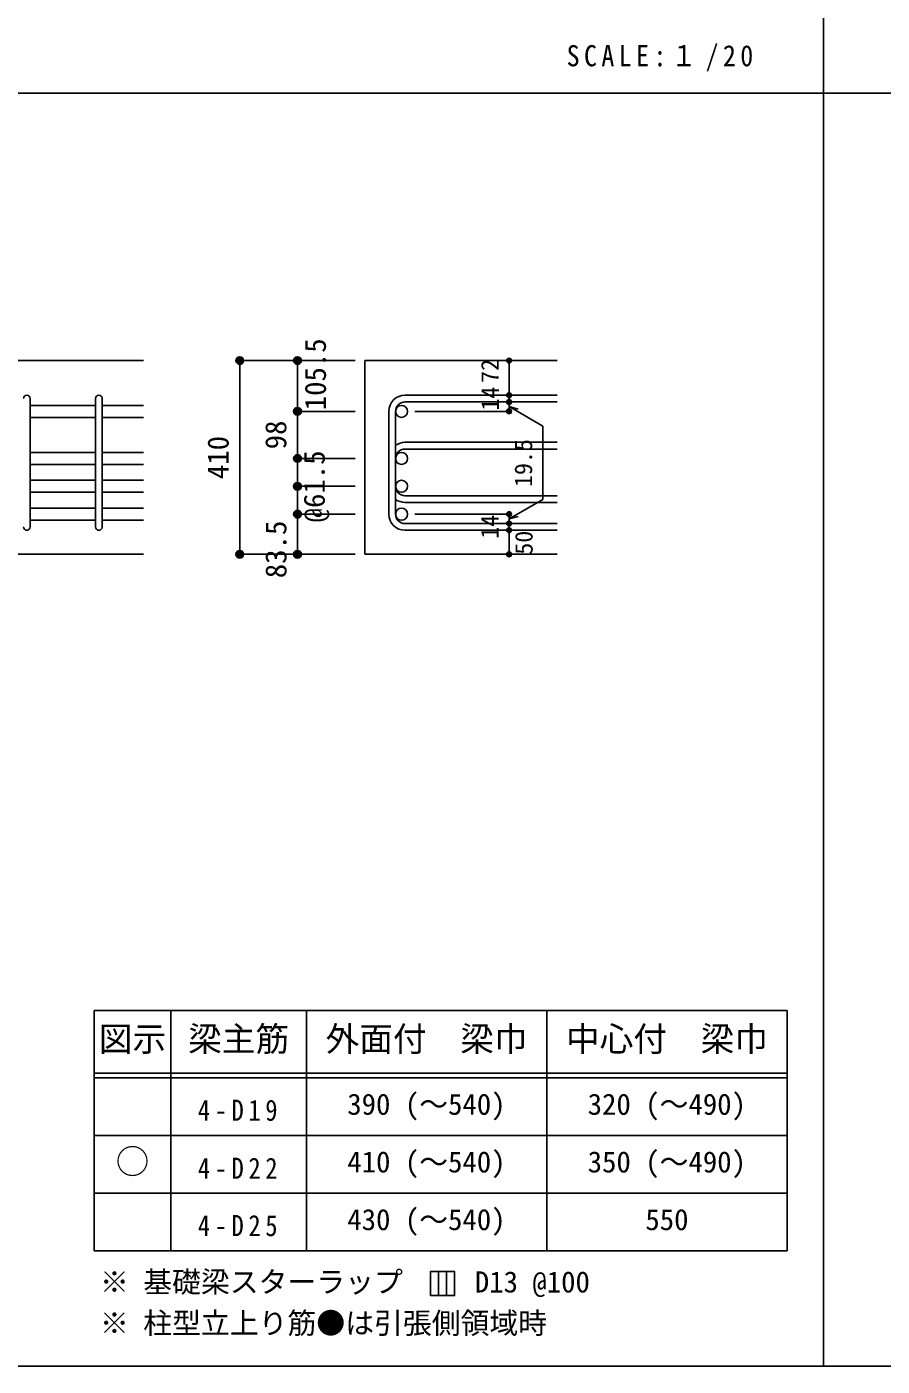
# Model space of a CAD drawing. Units: millimetres at full size, sheet at 1:20; details may follow other scales. Extents: x -3982 to 3969, y -2797 to 2801.
# Drawn here: x -2407 to -628, y -2797 to -10 of the extents above; entities that cross this region are included whole.
import ezdxf
from ezdxf.enums import TextEntityAlignment as Align

# ---------------------------------------------------------------- set-up
doc = ezdxf.new("R2010")
doc.units = ezdxf.units.MM
doc.header["$LTSCALE"] = 20
doc.header["$PDMODE"] = 32
doc.header["$PDSIZE"] = 10
for name, color, linetype in [('6-1_躯体線', 2, 'Continuous'), ('6-5_梁主筋', 7, 'Continuous'), ('6-6_S.T.P.', 7, 'Continuous'), ('6-7_文字', 7, 'Continuous'), ('6-D_寸法', 4, 'Continuous'), ('6-E_枠', 7, 'Continuous'), ('F-0_枠', 6, 'Continuous')]:
    doc.layers.add(name, color=color, linetype=linetype)
doc.styles.add('ＭＳ ゴシック', font='')
doc.styles.get('ＭＳ ゴシック').set_extended_font_data('MS Gothic')

msp = doc.modelspace()

# ---------------------------------------------------------------- linework, layer by layer
at = {"layer": '6-1_躯体線'}
for p, q in [((-2163.87, -704.67), (-3163.87, -704.67)), ((-1303.87, -704.67), (-1703.87, -704.67)), ((-1703.87, -704.67), (-1703.87, -1107.67)), ((-2163.87, -1107.67), (-2563.87, -1107.67)), ((-1303.87, -1107.67), (-1703.87, -1107.67))]:
    msp.add_line(p, q, dxfattribs=at)
at = {"layer": '6-5_梁主筋'}
for p, q in [((-2263.87, -797.72), (-2399.87, -797.72)), ((-2163.87, -797.72), (-2249.87, -797.72)), ((-2263.87, -822.72), (-2399.87, -822.72)), ((-2163.87, -822.72), (-2249.87, -822.72)), ((-2263.87, -895.67), (-2399.87, -895.67)), ((-2163.87, -895.67), (-2249.87, -895.67)), ((-2263.87, -920.67), (-2399.87, -920.67)), ((-2163.87, -920.67), (-2249.87, -920.67)), ((-2263.87, -953.67), (-2399.87, -953.67)), ((-2163.87, -953.67), (-2249.87, -953.67)), ((-2263.87, -978.67), (-2399.87, -978.67)), ((-2163.87, -978.67), (-2249.87, -978.67)), ((-2263.87, -1011.67), (-2399.87, -1011.67)), ((-2163.87, -1011.67), (-2249.87, -1011.67)), ((-2263.87, -1036.67), (-2399.87, -1036.67)), ((-2163.87, -1036.67), (-2249.87, -1036.67))]:
    msp.add_line(p, q, dxfattribs=at)
at = {"layer": '6-5_梁主筋', "color": 3}
for centre in [(-1627.37, -810.22), (-1627.37, -908.17), (-1627.37, -966.17), (-1627.37, -1024.17)]:
    msp.add_circle(centre, 12.5, dxfattribs=at)
at = {"layer": '6-6_S.T.P.'}
for p, q in [((-1303.87, -776.72), (-1620.37, -776.72)), ((-2399.87, -1050.67), (-2399.87, -784.11)), ((-2263.87, -1050.67), (-2263.87, -784.11)), ((-2249.87, -1050.67), (-2249.87, -784.11)), ((-1303.87, -790.72), (-1620.37, -790.72)), ((-1653.87, -810.22), (-1653.87, -1024.17)), ((-1639.87, -810.22), (-1639.87, -1024.17)), ((-1303.87, -874.67), (-1620.37, -874.67)), ((-1303.87, -888.67), (-1620.37, -888.67)), ((-1303.87, -985.67), (-1620.37, -985.67)), ((-1303.87, -999.67), (-1620.37, -999.67)), ((-1303.87, -1043.67), (-1620.37, -1043.67)), ((-1303.87, -1057.67), (-1620.37, -1057.67))]:
    msp.add_line(p, q, dxfattribs=at)
for centre, radius, start, end in [((-2406.87, -783.72), 7, 0, 180), ((-2256.87, -783.72), 7, 0, 180), ((-1620.37, -810.22), 33.5, 90, 180), ((-1620.37, -810.22), 19.5, 90, 180), ((-1620.37, -908.17), 33.5, 90, 125.59765), ((-1620.37, -908.17), 19.5, 90, 180), ((-1620.37, -966.17), 19.5, 180, 270), ((-1620.37, -966.17), 33.5, 234.40235, 270), ((-1620.37, -1024.17), 33.5, 180, 270), ((-1620.37, -1024.17), 19.5, 180, 270), ((-2406.87, -1050.67), 7, 180, 0), ((-2256.87, -1050.67), 7, 180, 0)]:
    msp.add_arc(centre, radius, start, end, dxfattribs=at)
at = {"layer": '6-7_文字'}
for p, q in [((-1550.55, -2600.01), (-1550.55, -2650.01)), ((-1533.89, -2600.01), (-1533.89, -2650.01))]:
    msp.add_line(p, q, dxfattribs=at)
msp.add_lwpolyline([(-1567.22, -2650.01), (-1517.22, -2650.01), (-1517.22, -2600.01), (-1567.22, -2600.01)], close=True, dxfattribs=at)
at = {"layer": '6-D_寸法'}
for p, q in [((-1963.87, -704.67), (-1843.87, -704.67)), ((-1963.87, -704.67), (-1843.87, -704.67)), ((-1963.87, -704.67), (-1843.87, -704.67)), ((-1963.87, -704.67), (-1963.87, -1107.67)), ((-1963.87, -704.67), (-1963.87, -1107.67)), ((-1963.87, -704.67), (-1963.87, -1107.67)), ((-1843.87, -704.67), (-1723.87, -704.67)), ((-1843.87, -810.22), (-1843.87, -704.67)), ((-1403.87, -776.72), (-1403.87, -704.67)), ((-1403.87, -790.72), (-1403.87, -776.72)), ((-1403.87, -790.72), (-1403.87, -810.22)), ((-1403.87, -800.47), (-1333.81, -840.92)), ((-1403.87, -800.47), (-1384.55, -805.65)), ((-1843.87, -810.22), (-1723.87, -810.22)), ((-1843.87, -908.17), (-1843.87, -810.22)), ((-1403.87, -810.22), (-1599.95, -810.22)), ((-1333.81, -840.92), (-1333.81, -993.47)), ((-1843.87, -908.17), (-1723.87, -908.17)), ((-1843.87, -1024.17), (-1843.87, -908.17)), ((-1843.87, -966.17), (-1723.87, -966.17)), ((-1403.87, -1033.92), (-1333.81, -993.47)), ((-1843.87, -1024.17), (-1723.87, -1024.17)), ((-1843.87, -1024.17), (-1843.87, -1107.67)), ((-1403.87, -1024.17), (-1599.95, -1024.17)), ((-1403.87, -1043.67), (-1403.87, -1024.17)), ((-1403.87, -1033.92), (-1384.55, -1028.75)), ((-1403.87, -1057.67), (-1403.87, -1043.67)), ((-1403.87, -1107.67), (-1403.87, -1057.67)), ((-1963.87, -1107.67), (-1843.87, -1107.67)), ((-1843.87, -1107.67), (-1723.87, -1107.67))]:
    msp.add_line(p, q, dxfattribs=at)
for centre, radius in [((-1963.87, -704.67), 8), ((-1963.87, -704.67), 7.2), ((-1963.87, -704.67), 6.4), ((-1963.87, -704.67), 5.6), ((-1963.87, -704.67), 4.8), ((-1963.87, -704.67), 4), ((-1963.87, -704.67), 3.2), ((-1963.87, -704.67), 2.4), ((-1963.87, -704.67), 1.6), ((-1963.87, -704.67), 0.8), ((-1843.87, -704.67), 8), ((-1843.87, -704.67), 7.2), ((-1843.87, -704.67), 6.4), ((-1843.87, -704.67), 5.6), ((-1843.87, -704.67), 4.8), ((-1843.87, -704.67), 4), ((-1843.87, -704.67), 3.2), ((-1843.87, -704.67), 2.4), ((-1843.87, -704.67), 1.6), ((-1843.87, -704.67), 0.8), ((-1403.87, -704.67), 4), ((-1403.87, -704.67), 3.6), ((-1403.87, -704.67), 3.2), ((-1403.87, -704.67), 2.8), ((-1403.87, -704.67), 2.4), ((-1403.87, -704.67), 2), ((-1403.87, -704.67), 1.6), ((-1403.87, -704.67), 1.2), ((-1403.87, -704.67), 0.8), ((-1403.87, -704.67), 0.4), ((-1403.87, -776.72), 4), ((-1403.87, -776.72), 3.6), ((-1403.87, -776.72), 3.2), ((-1403.87, -776.72), 2.8), ((-1403.87, -776.72), 2.4), ((-1403.87, -776.72), 2), ((-1403.87, -776.72), 1.6), ((-1403.87, -776.72), 1.2), ((-1403.87, -776.72), 0.8), ((-1403.87, -776.72), 0.4), ((-1843.87, -810.22), 8), ((-1843.87, -810.22), 7.2), ((-1843.87, -810.22), 6.4), ((-1843.87, -810.22), 5.6), ((-1843.87, -810.22), 4.8), ((-1843.87, -810.22), 4), ((-1843.87, -810.22), 3.2), ((-1843.87, -810.22), 2.4), ((-1403.87, -790.72), 4), ((-1403.87, -810.22), 4), ((-1403.87, -790.72), 3.6), ((-1403.87, -810.22), 3.6), ((-1403.87, -790.72), 3.2), ((-1403.87, -810.22), 3.2), ((-1403.87, -790.72), 2.8), ((-1403.87, -810.22), 2.8), ((-1403.87, -790.72), 2.4), ((-1403.87, -810.22), 2.4), ((-1403.87, -790.72), 2), ((-1403.87, -790.72), 1.6), ((-1403.87, -790.72), 1.2), ((-1403.87, -790.72), 0.8), ((-1403.87, -790.72), 0.4), ((-1843.87, -810.22), 1.6), ((-1843.87, -810.22), 0.8), ((-1403.87, -810.22), 2), ((-1403.87, -810.22), 1.6), ((-1403.87, -810.22), 1.2), ((-1403.87, -810.22), 0.8), ((-1403.87, -810.22), 0.4), ((-1843.87, -908.17), 8), ((-1843.87, -908.17), 7.2), ((-1843.87, -908.17), 6.4), ((-1843.87, -908.17), 5.6), ((-1843.87, -908.17), 4.8), ((-1843.87, -908.17), 4), ((-1843.87, -908.17), 3.2), ((-1843.87, -908.17), 2.4), ((-1843.87, -908.17), 1.6), ((-1843.87, -908.17), 0.8), ((-1843.87, -966.17), 8), ((-1843.87, -966.17), 7.2), ((-1843.87, -966.17), 6.4), ((-1843.87, -966.17), 5.6), ((-1843.87, -966.17), 4.8), ((-1843.87, -966.17), 4), ((-1843.87, -966.17), 3.2), ((-1843.87, -966.17), 2.4), ((-1843.87, -966.17), 1.6), ((-1843.87, -966.17), 0.8), ((-1843.87, -1024.17), 8), ((-1843.87, -1024.17), 7.2), ((-1843.87, -1024.17), 6.4), ((-1843.87, -1024.17), 5.6), ((-1843.87, -1024.17), 4.8), ((-1843.87, -1024.17), 4), ((-1843.87, -1024.17), 3.2), ((-1843.87, -1024.17), 2.4), ((-1843.87, -1024.17), 1.6), ((-1843.87, -1024.17), 0.8), ((-1403.87, -1024.17), 4), ((-1403.87, -1024.17), 3.6), ((-1403.87, -1024.17), 3.2), ((-1403.87, -1024.17), 2.8), ((-1403.87, -1024.17), 2.4), ((-1403.87, -1024.17), 2), ((-1403.87, -1024.17), 1.6), ((-1403.87, -1024.17), 1.2), ((-1403.87, -1024.17), 0.8), ((-1403.87, -1024.17), 0.4), ((-1403.87, -1043.67), 4), ((-1403.87, -1057.67), 4), ((-1403.87, -1043.67), 3.6), ((-1403.87, -1057.67), 3.6), ((-1403.87, -1043.67), 3.2), ((-1403.87, -1057.67), 3.2), ((-1403.87, -1043.67), 2.8), ((-1403.87, -1057.67), 2.8), ((-1403.87, -1043.67), 2.4), ((-1403.87, -1057.67), 2.4), ((-1403.87, -1043.67), 2), ((-1403.87, -1057.67), 2), ((-1403.87, -1043.67), 1.6), ((-1403.87, -1057.67), 1.6), ((-1403.87, -1043.67), 1.2), ((-1403.87, -1057.67), 1.2), ((-1403.87, -1043.67), 0.8), ((-1403.87, -1057.67), 0.8), ((-1403.87, -1043.67), 0.4), ((-1403.87, -1057.67), 0.4), ((-1963.87, -1107.67), 8), ((-1963.87, -1107.67), 7.2), ((-1963.87, -1107.67), 6.4), ((-1963.87, -1107.67), 5.6), ((-1963.87, -1107.67), 4.8), ((-1963.87, -1107.67), 4), ((-1963.87, -1107.67), 3.2), ((-1963.87, -1107.67), 2.4), ((-1963.87, -1107.67), 1.6), ((-1963.87, -1107.67), 0.8), ((-1843.87, -1107.67), 8), ((-1843.87, -1107.67), 7.2), ((-1843.87, -1107.67), 6.4), ((-1843.87, -1107.67), 5.6), ((-1843.87, -1107.67), 4.8), ((-1843.87, -1107.67), 4), ((-1843.87, -1107.67), 3.2), ((-1843.87, -1107.67), 2.4), ((-1843.87, -1107.67), 1.6), ((-1843.87, -1107.67), 0.8), ((-1403.87, -1107.67), 4), ((-1403.87, -1107.67), 3.6), ((-1403.87, -1107.67), 3.2), ((-1403.87, -1107.67), 2.8), ((-1403.87, -1107.67), 2.4), ((-1403.87, -1107.67), 2), ((-1403.87, -1107.67), 1.6), ((-1403.87, -1107.67), 1.2), ((-1403.87, -1107.67), 0.8), ((-1403.87, -1107.67), 0.4)]:
    msp.add_circle(centre, radius, dxfattribs=at)
at = {"layer": '6-D_寸法', "color": 7}
for p in [(-1963.87, -704.67), (-1963.87, -704.67), (-1843.87, -704.67), (-1843.87, -704.67), (-1403.87, -704.67), (-1403.87, -776.72), (-1843.87, -810.22), (-1843.87, -810.22), (-1403.87, -790.72), (-1403.87, -810.22), (-1843.87, -908.17), (-1843.87, -908.17), (-1843.87, -966.17), (-1843.87, -966.17), (-1843.87, -1024.17), (-1843.87, -1024.17), (-1403.87, -1024.17), (-1403.87, -1024.17), (-1403.87, -1043.67), (-1403.87, -1057.67), (-1963.87, -1107.67), (-1963.87, -1107.67), (-1843.87, -1107.67), (-1843.87, -1107.67), (-1403.87, -1107.67)]:
    msp.add_point(p, dxfattribs=at)
at = {"layer": '6-E_枠', "color": 3}
for p, q in [((-2267.02, -2056.95), (-2267.02, -2556.95)), ((-2267.02, -2056.95), (-825.33, -2056.95)), ((-825.33, -2056.95), (-825.33, -2556.95)), ((-2267.02, -2556.95), (-825.33, -2556.95))]:
    msp.add_line(p, q, dxfattribs=at)
at = {"layer": '6-E_枠'}
for p, q in [((-2107.02, -2056.95), (-2107.02, -2556.95)), ((-1825.33, -2056.95), (-1825.33, -2556.95)), ((-1325.33, -2056.95), (-1325.33, -2556.95)), ((-2267.02, -2186.95), (-825.33, -2186.95)), ((-2267.02, -2196.95), (-825.33, -2196.95)), ((-2267.02, -2316.95), (-825.33, -2316.95)), ((-2267.02, -2436.95), (-825.33, -2436.95))]:
    msp.add_line(p, q, dxfattribs=at)
at = {"layer": 'F-0_枠', "color": 2}
for p, q in [((-749.76, 2800.77), (-749.76, -2796.83)), ((-3981.92, -148.03), (2482.4, -148.03))]:
    msp.add_line(p, q, dxfattribs=at)
at = {"layer": 'F-0_枠'}
msp.add_line((3969.4, -2796.83), (-3981.92, -2796.83), dxfattribs=at)

# ---------------------------------------------------------------- texts
at = {"layer": '6-7_文字', "color": 2, "style": 'ＭＳ ゴシック'}
for s, p in [('図示', (-2257.02, -2156.95)), ('梁主筋', (-2071.17, -2156.95)), ('外面付\u3000梁巾', (-1785.33, -2156.95)), ('中心付\u3000梁巾', (-1285.33, -2156.95)), ('○', (-2222.02, -2411.95))]:
    msp.add_text(s, height=51.32, dxfattribs=at).set_placement(p, align=Align.BOTTOM_LEFT)
at = {"layer": '6-7_文字', "style": 'ＭＳ ゴシック'}
for s, p in [('390 (～540)', (-1740.33, -2286.95)), ('320 (～490)', (-1240.33, -2286.95)), ('410 (～540)', (-1740.33, -2406.95)), ('350 (～490)', (-1240.33, -2406.95)), ('430 (～540)', (-1740.33, -2526.95)), ('550', (-1120.33, -2526.95)), ('※ 基礎梁スターラップ     D13 @100', (-2254.64, -2656.67)), ('※ 柱型立上り筋●は引張側領域時', (-2254.64, -2742.34))]:
    msp.add_text(s, height=43.99, dxfattribs=at).set_placement(p, align=Align.BOTTOM_LEFT)
at = {"layer": '6-7_文字', "color": 2, "insert": (-1283.99, -103.03), "char_height": 43.99, "attachment_point": 7, "style": 'ＭＳ ゴシック'}
msp.add_mtext('\\T1.34;\\W0.9;SCALE:１/20', dxfattribs=at)
at = {"layer": '6-7_文字', "char_height": 43.99, "attachment_point": 7, "style": 'ＭＳ ゴシック'}
for s, insert in [('\\T1.38;\\W0.85;4-D19', (-2051.17, -2286.95)), ('\\T1.38;\\W0.85;4-D22', (-2051.17, -2406.95)), ('\\T1.38;\\W0.85;4-D25', (-2051.17, -2526.95))]:
    msp.add_mtext(s, dxfattribs=dict(at, insert=insert))
at = {"layer": '6-D_寸法', "style": 'ＭＳ ゴシック'}
for s, height, p in [('105.5', 43.99, (-1771.49, -808)), ('72', 36.66, (-1414.4, -751.1)), ('14', 36.66, (-1413.87, -808.65)), ('98', 43.99, (-1853.87, -889.2)), ('410', 43.99, (-1973.87, -951.17)), ('19.5', 36.66, (-1344.83, -967.67)), ('@61.5', 43.99, (-1773.87, -1041.17)), ('14', 36.66, (-1414.53, -1075.34)), ('83.5', 43.99, (-1853.61, -1157.35)), ('50', 36.66, (-1343.79, -1108.47))]:
    msp.add_text(s, height=height, rotation=90, dxfattribs=at).set_placement(p, align=Align.BOTTOM_LEFT)

doc.saveas('drawing.dxf')
